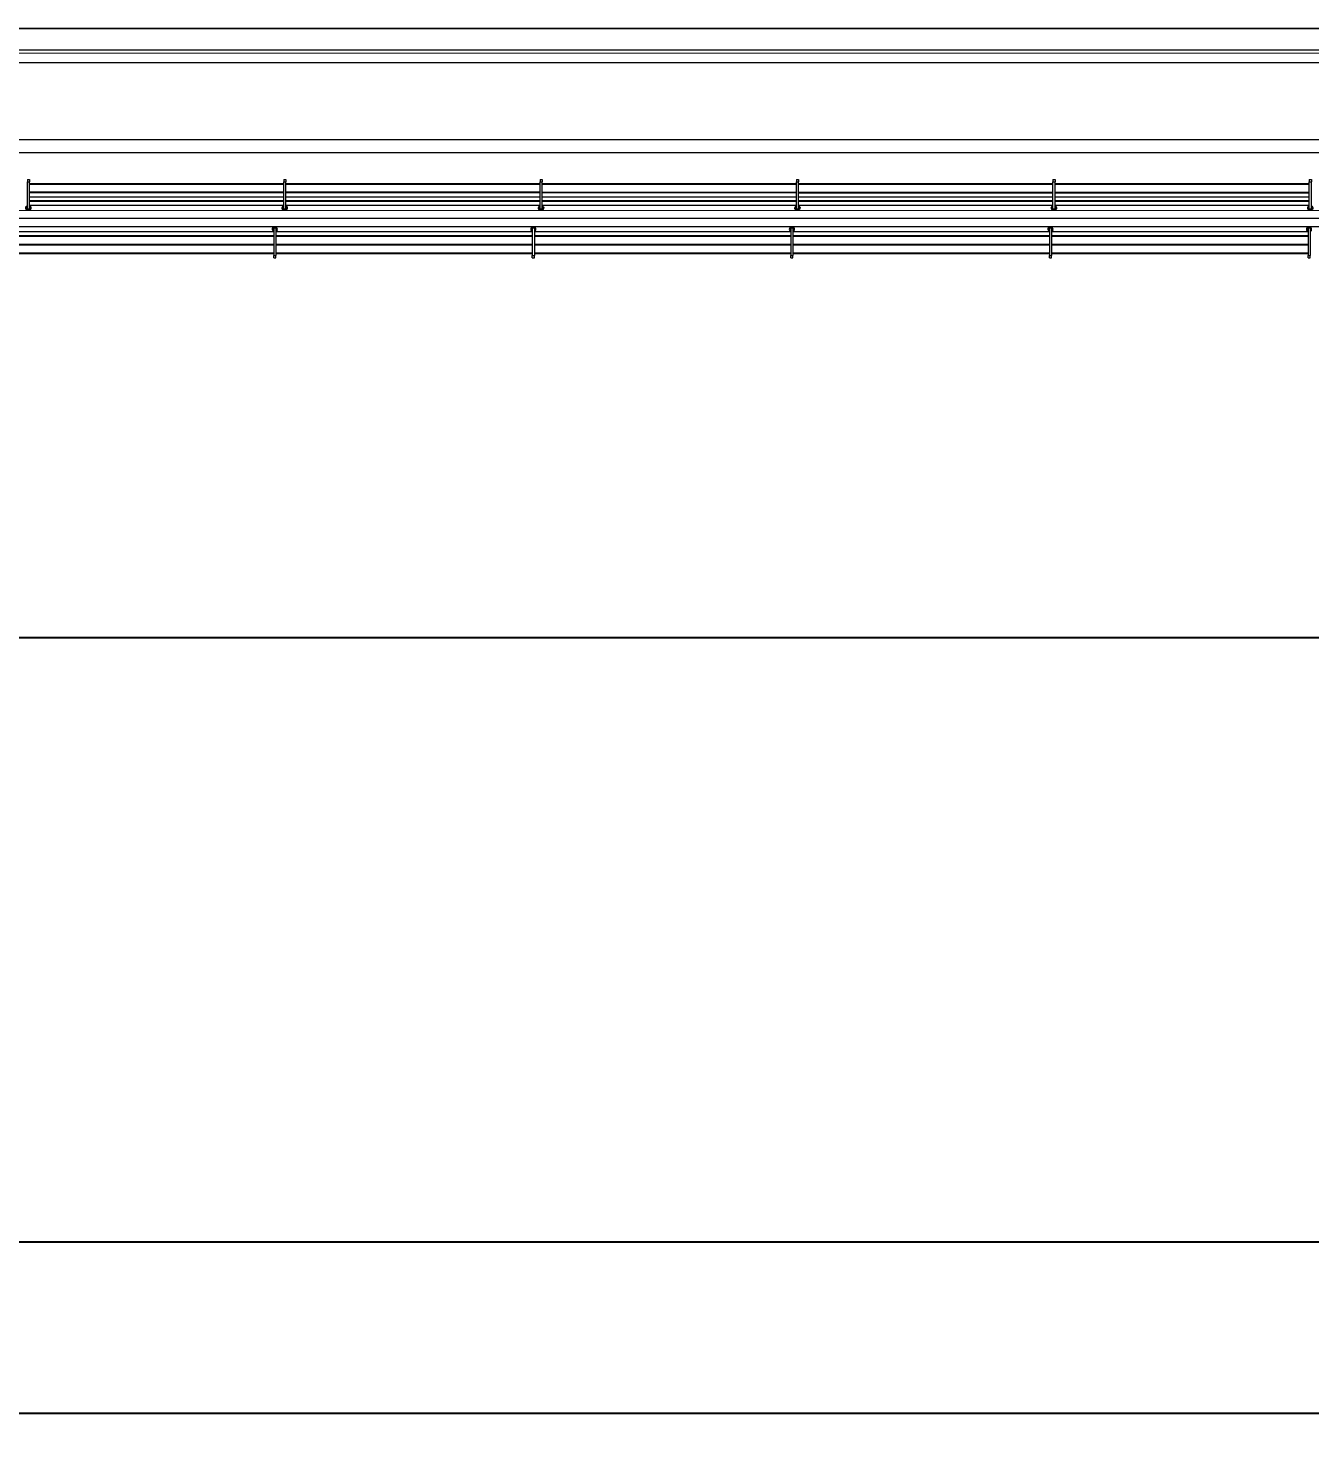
# Model space of a CAD drawing. Header units: metres. Extents: x -55 to 260, y -121 to 64.
# Drawn here: x 53.47 to 68.4, y -115.5 to -98.96 of the extents above; entities that cross this region are included whole.
import ezdxf

# ---------------------------------------------------------------- set-up
doc = ezdxf.new("R2010")
doc.units = ezdxf.units.M
for name, color, linetype, lineweight in [('0-1', 7, 'Continuous', 5), ('31COTAS', 1, 'Continuous', 5), ('46BANQ-1', 253, 'Continuous', 5), ('55BARANDAL-1', 253, 'Continuous', 5), ('70LINEA-1', 254, 'Continuous', 5), ('70LINEA-6', 253, 'Continuous', 5)]:
    doc.layers.add(name, color=color, linetype=linetype, lineweight=lineweight)
doc.styles.add('Arial_1', font='arial.ttf', dxfattribs={"width": 0.75, "height": 1})
doc.dimstyles.new('Standard__0_00_', dxfattribs={"dimscale": 0.3048, "dimtxt": 1.020259, "dimasz": 4.199475, "dimexe": 0, "dimexo": 1.312336, "dimgap": 0, "dimtad": 1, "dimrnd": 0.01, "dimzin": 0, "dimdsep": 46, "dimtxsty": 'Arial_1', "dimblk1": 'DOTSMALL', "dimblk2": 'DOTSMALL', "dimsah": 1, "dimcen": 0.09, "dimazin": 0, "dimtfac": 1, "dimtdec": 4, "dimtix": 1, "dimtmove": 0, "dimatfit": 3, "dimfxl": 1, "dimtvp": 1, "dimtolj": 1, "dimtzin": 0, "dimarcsym": 2})

# ---------------------------------------------------------------- blocks, each defined once
blk = doc.blocks.new('Railing - Wire Post - Chainlink 2-V313-A1 _ A700')
at = {"layer": '55BARANDAL-1'}
for p, q in [((-0.331, 0.012), (-0.323, 0.012)), ((-0.331, 0.012), (-0.331, -0.013)), ((-0.323, 0.012), (-0.317, 0.012)), ((-0.317, 0.012), (-0.311, 0.012)), ((-0.311, 0.012), (-0.304, 0.012)), ((-0.304, 0.012), (-0.304, -0.013)), ((0.013, 0.012), (-0.304, 0.012)), ((0.013, -0.013), (0.013, 0.012)), ((-0.331, -0.013), (-0.323, -0.013)), ((-0.323, -0.013), (-0.317, -0.013)), ((-0.317, -0.013), (-0.311, -0.013)), ((-0.311, -0.013), (-0.304, -0.013)), ((0.013, -0.013), (-0.304, -0.013))]:
    blk.add_line(p, q, dxfattribs=at)
for radius, start, end in [(0.0301, 206.3748, 2.2872), (0.0301, 206.3748, 2.2872), (0.0301, 2.2872, 148.7371), (0.0301, 2.2872, 148.7371), (0.0251, 45, 150), (0.0251, 45, 150), (0.0251, 90, 148.3274), (0.0251, 270, 90), (0.0251, 0, 44.9925), (0.0251, 0, 44.9925), (0.0251, 315.0075, 0), (0.0251, 315.0075, 0), (0.0301, 335.9798, 2.2872), (0.0301, 335.9798, 2.2872), (0.0301, 335.9798, 2.2872), (0.0301, 335.9798, 2.2872), (0.0301, 335.9798, 2.2872), (0.0301, 335.9798, 2.2872), (0.0301, 335.9798, 2.2872), (0.0301, 335.9798, 2.2872), (0.0301, 335.9798, 2.2872), (0.0301, 335.9798, 2.2872), (0.0301, 2.2872, 16.9322), (0.0301, 2.2872, 16.9322), (0.0301, 2.2872, 16.9322), (0.0301, 2.2872, 16.9322), (0.0301, 2.2872, 16.9322), (0.0301, 2.2872, 16.9322), (0.0301, 2.2872, 16.9322), (0.0301, 2.2872, 16.9322), (0.0301, 2.2872, 16.9322), (0.0301, 2.2872, 16.9322), (0.0251, 210, 315), (0.0251, 210, 315), (0.0251, 211.6726, 270)]:
    blk.add_arc((0, 0), radius, start, end, dxfattribs=at)
blk = doc.blocks.new('Railing - Wire Post - Chainlink 2-V314-A1 _ A700')
at = {"layer": '55BARANDAL-1'}
for p, q in [((-0.331, 0.012), (-0.323, 0.012)), ((-0.331, 0.012), (-0.331, -0.013)), ((-0.323, 0.012), (-0.317, 0.012)), ((-0.317, 0.012), (-0.311, 0.012)), ((-0.311, 0.012), (-0.304, 0.012)), ((-0.304, 0.012), (-0.304, -0.013)), ((0.013, 0.012), (-0.304, 0.012)), ((0.013, -0.013), (0.013, 0.012)), ((-0.331, -0.013), (-0.323, -0.013)), ((-0.323, -0.013), (-0.317, -0.013)), ((-0.317, -0.013), (-0.311, -0.013)), ((-0.311, -0.013), (-0.304, -0.013)), ((0.013, -0.013), (-0.304, -0.013))]:
    blk.add_line(p, q, dxfattribs=at)
for radius, start, end in [(0.0301, 206.3748, 2.2872), (0.0301, 206.3748, 2.2872), (0.0301, 2.2872, 148.7371), (0.0301, 2.2872, 148.7371), (0.0251, 45, 150), (0.0251, 45, 150), (0.0251, 90, 148.3274), (0.0251, 270, 90), (0.0251, 0, 44.9925), (0.0251, 0, 44.9925), (0.0251, 315.0075, 0), (0.0251, 315.0075, 0), (0.0301, 335.9044, 2.2872), (0.0301, 335.9044, 2.2872), (0.0301, 335.9044, 2.2872), (0.0301, 335.9044, 2.2872), (0.0301, 335.9044, 2.2872), (0.0301, 335.9044, 2.2872), (0.0301, 335.9044, 2.2872), (0.0301, 335.9044, 2.2872), (0.0301, 335.9044, 2.2872), (0.0301, 335.9044, 2.2872), (0.0301, 2.2872, 16.9322), (0.0301, 2.2872, 16.9322), (0.0301, 2.2872, 16.9322), (0.0301, 2.2872, 16.9322), (0.0301, 2.2872, 16.9322), (0.0301, 2.2872, 16.9322), (0.0301, 2.2872, 16.9322), (0.0301, 2.2872, 16.9322), (0.0301, 2.2872, 16.9322), (0.0301, 2.2872, 16.9322), (0.0251, 210, 315), (0.0251, 210, 315), (0.0251, 211.6726, 270)]:
    blk.add_arc((0, 0), radius, start, end, dxfattribs=at)
blk = doc.blocks.new('Railing - Wire Post - Chainlink 2-V315-A1 _ A700')
at = {"layer": '55BARANDAL-1'}
for p, q in [((-0.331, 0.012), (-0.323, 0.012)), ((-0.331, 0.012), (-0.331, -0.013)), ((-0.323, 0.012), (-0.317, 0.012)), ((-0.317, 0.012), (-0.311, 0.012)), ((-0.311, 0.012), (-0.304, 0.012)), ((-0.304, 0.012), (-0.304, -0.013)), ((0.013, 0.012), (-0.304, 0.012)), ((0.013, -0.013), (0.013, 0.012)), ((-0.331, -0.013), (-0.323, -0.013)), ((-0.323, -0.013), (-0.317, -0.013)), ((-0.317, -0.013), (-0.311, -0.013)), ((-0.311, -0.013), (-0.304, -0.013)), ((0.013, -0.013), (-0.304, -0.013))]:
    blk.add_line(p, q, dxfattribs=at)
for radius, start, end in [(0.0301, 206.3748, 2.2872), (0.0301, 206.3748, 2.2872), (0.0301, 2.2872, 148.7371), (0.0301, 2.2872, 148.7371), (0.0251, 45, 150), (0.0251, 45, 150), (0.0251, 90, 148.3274), (0.0251, 270, 90), (0.0251, 0, 44.9925), (0.0251, 0, 44.9925), (0.0251, 315.0075, 0), (0.0251, 315.0075, 0), (0.0301, 335.8289, 2.2872), (0.0301, 335.8289, 2.2872), (0.0301, 335.8289, 2.2872), (0.0301, 335.8289, 2.2872), (0.0301, 335.8289, 2.2872), (0.0301, 335.8289, 2.2872), (0.0301, 335.8289, 2.2872), (0.0301, 335.8289, 2.2872), (0.0301, 335.8289, 2.2872), (0.0301, 335.8289, 2.2872), (0.0301, 2.2872, 16.9322), (0.0301, 2.2872, 16.9322), (0.0301, 2.2872, 16.9322), (0.0301, 2.2872, 16.9322), (0.0301, 2.2872, 16.9322), (0.0301, 2.2872, 16.9322), (0.0301, 2.2872, 16.9322), (0.0301, 2.2872, 16.9322), (0.0301, 2.2872, 16.9322), (0.0301, 2.2872, 16.9322), (0.0251, 210, 315), (0.0251, 210, 315), (0.0251, 211.6726, 270)]:
    blk.add_arc((0, 0), radius, start, end, dxfattribs=at)
blk = doc.blocks.new('Railing - Wire Post - Chainlink 2-V316-A1 _ A700')
at = {"layer": '55BARANDAL-1'}
for p, q in [((-0.331, 0.012), (-0.323, 0.012)), ((-0.331, 0.012), (-0.331, -0.013)), ((-0.323, 0.012), (-0.317, 0.012)), ((-0.317, 0.012), (-0.311, 0.012)), ((-0.311, 0.012), (-0.304, 0.012)), ((-0.304, 0.012), (-0.304, -0.013)), ((0.013, 0.012), (-0.304, 0.012)), ((0.013, -0.013), (0.013, 0.012)), ((-0.331, -0.013), (-0.323, -0.013)), ((-0.323, -0.013), (-0.317, -0.013)), ((-0.317, -0.013), (-0.311, -0.013)), ((-0.311, -0.013), (-0.304, -0.013)), ((0.013, -0.013), (-0.304, -0.013))]:
    blk.add_line(p, q, dxfattribs=at)
for radius, start, end in [(0.0301, 206.3748, 2.2872), (0.0301, 206.3748, 2.2872), (0.0301, 2.2872, 148.7371), (0.0301, 2.2872, 148.7371), (0.0251, 45, 150), (0.0251, 45, 150), (0.0251, 90, 148.3274), (0.0251, 270, 90), (0.0251, 0, 44.9925), (0.0251, 0, 44.9925), (0.0251, 315.0075, 0), (0.0251, 315.0075, 0), (0.0301, 335.7535, 2.2872), (0.0301, 335.7535, 2.2872), (0.0301, 335.7535, 2.2872), (0.0301, 335.7535, 2.2872), (0.0301, 335.7535, 2.2872), (0.0301, 335.7535, 2.2872), (0.0301, 335.7535, 2.2872), (0.0301, 335.7535, 2.2872), (0.0301, 335.7535, 2.2872), (0.0301, 335.7535, 2.2872), (0.0301, 2.2872, 16.9322), (0.0301, 2.2872, 16.9322), (0.0301, 2.2872, 16.9322), (0.0301, 2.2872, 16.9322), (0.0301, 2.2872, 16.9322), (0.0301, 2.2872, 16.9322), (0.0301, 2.2872, 16.9322), (0.0301, 2.2872, 16.9322), (0.0301, 2.2872, 16.9322), (0.0301, 2.2872, 16.9322), (0.0251, 210, 315), (0.0251, 210, 315), (0.0251, 211.6726, 270)]:
    blk.add_arc((0, 0), radius, start, end, dxfattribs=at)
blk = doc.blocks.new('Railing - Wire Post - Chainlink 2-V317-A1 _ A700')
at = {"layer": '55BARANDAL-1'}
for p, q in [((-0.331, 0.012), (-0.323, 0.012)), ((-0.331, 0.012), (-0.331, -0.013)), ((-0.323, 0.012), (-0.317, 0.012)), ((-0.317, 0.012), (-0.311, 0.012)), ((-0.311, 0.012), (-0.304, 0.012)), ((-0.304, 0.012), (-0.304, -0.013)), ((0.013, 0.012), (-0.304, 0.012)), ((0.013, -0.013), (0.013, 0.012)), ((-0.331, -0.013), (-0.323, -0.013)), ((-0.323, -0.013), (-0.317, -0.013)), ((-0.317, -0.013), (-0.311, -0.013)), ((-0.311, -0.013), (-0.304, -0.013)), ((0.013, -0.013), (-0.304, -0.013))]:
    blk.add_line(p, q, dxfattribs=at)
for radius, start, end in [(0.0301, 206.3748, 2.2872), (0.0301, 206.3748, 2.2872), (0.0301, 2.2872, 148.7371), (0.0301, 2.2872, 148.7371), (0.0251, 45, 150), (0.0251, 45, 150), (0.0251, 90, 148.3274), (0.0251, 270, 90), (0.0251, 0, 44.9925), (0.0251, 0, 44.9925), (0.0251, 315.0075, 0), (0.0251, 315.0075, 0), (0.0301, 335.678, 2.2872), (0.0301, 335.678, 2.2872), (0.0301, 335.678, 2.2872), (0.0301, 335.678, 2.2872), (0.0301, 335.678, 2.2872), (0.0301, 335.678, 2.2872), (0.0301, 335.678, 2.2872), (0.0301, 335.678, 2.2872), (0.0301, 335.678, 2.2872), (0.0301, 335.678, 2.2872), (0.0301, 2.2872, 16.9322), (0.0301, 2.2872, 16.9322), (0.0301, 2.2872, 16.9322), (0.0301, 2.2872, 16.9322), (0.0301, 2.2872, 16.9322), (0.0301, 2.2872, 16.9322), (0.0301, 2.2872, 16.9322), (0.0301, 2.2872, 16.9322), (0.0301, 2.2872, 16.9322), (0.0301, 2.2872, 16.9322), (0.0251, 210, 315), (0.0251, 210, 315), (0.0251, 211.6726, 270)]:
    blk.add_arc((0, 0), radius, start, end, dxfattribs=at)
blk = doc.blocks.new('Railing - Railing-8511726-A1 _ A700')
at = {"layer": '55BARANDAL-1'}
for p, q in [((240.175, -101.274), (20.175, -101.274)), ((53.339, -101.329), (56.327, -101.329)), ((56.327, -101.38), (53.339, -101.38)), ((53.339, -101.384), (56.327, -101.384)), ((56.352, -101.329), (59.341, -101.329)), ((59.341, -101.38), (56.352, -101.38)), ((56.352, -101.384), (59.341, -101.384)), ((59.366, -101.329), (62.355, -101.329)), ((62.355, -101.38), (59.366, -101.38)), ((59.366, -101.384), (62.355, -101.384)), ((62.38, -101.329), (65.368, -101.329)), ((65.368, -101.38), (62.38, -101.38)), ((62.38, -101.384), (65.368, -101.384)), ((65.393, -101.329), (68.382, -101.329)), ((68.382, -101.38), (65.393, -101.38)), ((65.393, -101.384), (68.382, -101.384)), ((56.327, -101.48), (53.339, -101.48)), ((53.339, -101.484), (56.327, -101.484)), ((56.327, -101.58), (53.339, -101.58)), ((59.341, -101.48), (56.352, -101.48)), ((56.352, -101.484), (59.341, -101.484)), ((59.341, -101.58), (56.352, -101.58)), ((62.355, -101.48), (59.366, -101.48)), ((59.366, -101.484), (62.355, -101.484)), ((62.355, -101.58), (59.366, -101.58)), ((65.368, -101.48), (62.38, -101.48)), ((62.38, -101.484), (65.368, -101.484)), ((65.368, -101.58), (62.38, -101.58)), ((68.382, -101.48), (65.393, -101.48)), ((65.393, -101.484), (68.382, -101.484)), ((68.382, -101.58), (65.393, -101.58)), ((53.339, -101.584), (56.327, -101.584)), ((56.352, -101.584), (59.341, -101.584)), ((59.366, -101.584), (62.355, -101.584)), ((62.38, -101.584), (65.368, -101.584)), ((65.393, -101.584), (68.382, -101.584))]:
    blk.add_line(p, q, dxfattribs=at)
at = {"rotation": 90}
for name, p in [('Railing - Wire Post - Chainlink 2-V313-A1 _ A700', (56.34, -101.302)), ('Railing - Wire Post - Chainlink 2-V314-A1 _ A700', (59.353, -101.302)), ('Railing - Wire Post - Chainlink 2-V315-A1 _ A700', (62.367, -101.302)), ('Railing - Wire Post - Chainlink 2-V316-A1 _ A700', (65.381, -101.302)), ('Railing - Wire Post - Chainlink 2-V317-A1 _ A700', (68.395, -101.302))]:
    blk.add_blockref(name, p, dxfattribs=at)
blk = doc.blocks.new('Practice Rain Ditch - Practice Rain Ditch-8556337-A1 _ A700')
at = {"layer": '70LINEA-1'}
for p, q in [((20.175, -99.21), (191.593, -99.212)), ((191.593, -99.227), (20.175, -99.258)), ((191.593, -99.362), (20.175, -99.36)), ((195.315, -100.262), (20.175, -100.26)), ((195.315, -100.412), (20.175, -100.41))]:
    blk.add_line(p, q, dxfattribs=at)
blk = doc.blocks.new('Railing - Wire Post - Chainlink 2-V363-A1 _ A700')
at = {"layer": '55BARANDAL-1'}
for p, q in [((-0.331, 0.012), (-0.317, 0.012)), ((-0.331, 0.012), (-0.331, -0.013)), ((-0.317, 0.012), (-0.311, 0.012)), ((-0.311, 0.012), (-0.304, 0.012)), ((-0.304, 0.012), (-0.304, -0.013)), ((0.013, 0.012), (-0.304, 0.012)), ((0.013, -0.013), (0.013, 0.012)), ((-0.331, -0.013), (-0.317, -0.013)), ((-0.317, -0.013), (-0.311, -0.013)), ((-0.311, -0.013), (-0.304, -0.013)), ((0.013, -0.013), (-0.304, -0.013))]:
    blk.add_line(p, q, dxfattribs=at)
for radius, start, end in [(0.0301, 206.3748, 2.2872), (0.0301, 206.3748, 2.2872), (0.0301, 2.2872, 148.7371), (0.0301, 2.2872, 148.7371), (0.0251, 0, 150), (0.0251, 0, 150), (0.0251, 210, 0), (0.0251, 210, 0), (0.0251, 90, 148.3274), (0.0251, 270, 90), (0.0301, 335.0701, 2.2872), (0.0301, 335.0701, 2.2872), (0.0301, 335.0701, 2.2872), (0.0301, 335.0701, 2.2872), (0.0301, 335.0701, 2.2872), (0.0301, 335.0701, 2.2872), (0.0301, 335.0701, 2.2872), (0.0301, 335.0701, 2.2872), (0.0301, 335.0701, 2.2872), (0.0301, 2.2872, 16.9322), (0.0301, 2.2872, 16.9322), (0.0301, 2.2872, 16.9322), (0.0301, 2.2872, 16.9322), (0.0301, 2.2872, 16.9322), (0.0301, 2.2872, 16.9322), (0.0301, 2.2872, 16.9322), (0.0301, 2.2872, 16.9322), (0.0301, 2.2872, 16.9322), (0.0251, 211.6726, 270)]:
    blk.add_arc((0, 0), radius, start, end, dxfattribs=at)
blk = doc.blocks.new('Railing - Wire Post - Chainlink 2-V364-A1 _ A700')
at = {"layer": '55BARANDAL-1'}
for p, q in [((-0.331, 0.012), (-0.317, 0.012)), ((-0.331, 0.012), (-0.331, -0.013)), ((-0.317, 0.012), (-0.311, 0.012)), ((-0.311, 0.012), (-0.304, 0.012)), ((-0.304, 0.012), (-0.304, -0.013)), ((0.013, 0.012), (-0.304, 0.012)), ((0.013, -0.013), (0.013, 0.012)), ((-0.331, -0.013), (-0.317, -0.013)), ((-0.317, -0.013), (-0.311, -0.013)), ((-0.311, -0.013), (-0.304, -0.013)), ((0.013, -0.013), (-0.304, -0.013))]:
    blk.add_line(p, q, dxfattribs=at)
for radius, start, end in [(0.0301, 206.3748, 2.2872), (0.0301, 206.3748, 2.2872), (0.0301, 2.2872, 148.7371), (0.0301, 2.2872, 148.7371), (0.0251, 0, 150), (0.0251, 0, 150), (0.0251, 210, 0), (0.0251, 210, 0), (0.0251, 90, 148.3274), (0.0251, 270, 90), (0.0301, 335.0075, 2.2872), (0.0301, 335.0075, 2.2872), (0.0301, 335.0075, 2.2872), (0.0301, 335.0075, 2.2872), (0.0301, 335.0075, 2.2872), (0.0301, 335.0075, 2.2872), (0.0301, 335.0075, 2.2872), (0.0301, 335.0075, 2.2872), (0.0301, 335.0075, 2.2872), (0.0301, 2.2872, 16.9322), (0.0301, 2.2872, 16.9322), (0.0301, 2.2872, 16.9322), (0.0301, 2.2872, 16.9322), (0.0301, 2.2872, 16.9322), (0.0301, 2.2872, 16.9322), (0.0301, 2.2872, 16.9322), (0.0301, 2.2872, 16.9322), (0.0301, 2.2872, 16.9322), (0.0251, 211.6726, 270)]:
    blk.add_arc((0, 0), radius, start, end, dxfattribs=at)
blk = doc.blocks.new('Railing - Wire Post - Chainlink 2-V365-A1 _ A700')
at = {"layer": '55BARANDAL-1'}
for p, q in [((-0.331, 0.012), (-0.317, 0.012)), ((-0.331, 0.012), (-0.331, -0.013)), ((-0.317, 0.012), (-0.311, 0.012)), ((-0.311, 0.012), (-0.304, 0.012)), ((-0.304, 0.012), (-0.304, -0.013)), ((0.013, 0.012), (-0.304, 0.012)), ((0.013, -0.013), (0.013, 0.012)), ((-0.331, -0.013), (-0.317, -0.013)), ((-0.317, -0.013), (-0.311, -0.013)), ((-0.311, -0.013), (-0.304, -0.013)), ((0.013, -0.013), (-0.304, -0.013))]:
    blk.add_line(p, q, dxfattribs=at)
for radius, start, end in [(0.0301, 206.3748, 2.2872), (0.0301, 206.3748, 2.2872), (0.0301, 2.2872, 148.7371), (0.0301, 2.2872, 148.7371), (0.0251, 0, 150), (0.0251, 0, 150), (0.0251, 210, 0), (0.0251, 210, 0), (0.0251, 90, 148.3274), (0.0251, 270, 90), (0.0301, 336.8856, 2.2872), (0.0301, 336.8856, 2.2872), (0.0301, 336.8856, 2.2872), (0.0301, 336.8856, 2.2872), (0.0301, 336.8856, 2.2872), (0.0301, 336.8856, 2.2872), (0.0301, 336.8856, 2.2872), (0.0301, 336.8856, 2.2872), (0.0301, 336.8856, 2.2872), (0.0301, 2.2872, 16.9322), (0.0301, 2.2872, 16.9322), (0.0301, 2.2872, 16.9322), (0.0301, 2.2872, 16.9322), (0.0301, 2.2872, 16.9322), (0.0301, 2.2872, 16.9322), (0.0301, 2.2872, 16.9322), (0.0301, 2.2872, 16.9322), (0.0301, 2.2872, 16.9322), (0.0251, 211.6726, 270)]:
    blk.add_arc((0, 0), radius, start, end, dxfattribs=at)
blk = doc.blocks.new('Railing - Wire Post - Chainlink 2-V366-A1 _ A700')
at = {"layer": '55BARANDAL-1'}
for p, q in [((-0.331, 0.012), (-0.317, 0.012)), ((-0.331, 0.012), (-0.331, -0.013)), ((-0.317, 0.012), (-0.311, 0.012)), ((-0.311, 0.012), (-0.304, 0.012)), ((-0.304, 0.012), (-0.304, -0.013)), ((0.013, 0.012), (-0.304, 0.012)), ((0.013, -0.013), (0.013, 0.012)), ((-0.331, -0.013), (-0.317, -0.013)), ((-0.317, -0.013), (-0.311, -0.013)), ((-0.311, -0.013), (-0.304, -0.013)), ((0.013, -0.013), (-0.304, -0.013))]:
    blk.add_line(p, q, dxfattribs=at)
for radius, start, end in [(0.0301, 206.3748, 2.2872), (0.0301, 206.3748, 2.2872), (0.0301, 2.2872, 148.8), (0.0301, 2.2872, 148.8), (0.0251, 0, 150), (0.0251, 0, 150), (0.0251, 210, 0), (0.0251, 210, 0), (0.0251, 90, 148.3274), (0.0251, 270, 90), (0.0301, 336.8856, 2.2872), (0.0301, 336.8856, 2.2872), (0.0301, 336.8856, 2.2872), (0.0301, 336.8856, 2.2872), (0.0301, 336.8856, 2.2872), (0.0301, 336.8856, 2.2872), (0.0301, 336.8856, 2.2872), (0.0301, 336.8856, 2.2872), (0.0301, 336.8856, 2.2872), (0.0301, 2.2872, 16.9322), (0.0301, 2.2872, 16.9322), (0.0301, 2.2872, 16.9322), (0.0301, 2.2872, 16.9322), (0.0301, 2.2872, 16.9322), (0.0301, 2.2872, 16.9322), (0.0301, 2.2872, 16.9322), (0.0301, 2.2872, 16.9322), (0.0301, 2.2872, 16.9322), (0.0251, 211.6726, 270)]:
    blk.add_arc((0, 0), radius, start, end, dxfattribs=at)
blk = doc.blocks.new('Railing - Railing-8574736-A1 _ A700')
at = {"layer": '55BARANDAL-1'}
for p, q in [((56.444, -100.771), (53.48, -100.771)), ((53.48, -100.775), (56.444, -100.775)), ((56.444, -100.871), (53.48, -100.871)), ((53.48, -100.875), (56.444, -100.875)), ((59.432, -100.771), (56.469, -100.771)), ((56.469, -100.775), (59.432, -100.775)), ((59.432, -100.871), (56.469, -100.871)), ((56.469, -100.875), (59.432, -100.875)), ((62.42, -100.772), (59.457, -100.771)), ((59.457, -100.775), (62.42, -100.776)), ((62.42, -100.872), (59.457, -100.871)), ((59.457, -100.875), (62.42, -100.876)), ((65.408, -100.772), (62.445, -100.772)), ((62.445, -100.776), (65.408, -100.776)), ((65.408, -100.872), (62.445, -100.872)), ((62.445, -100.876), (65.408, -100.876)), ((68.396, -100.772), (65.433, -100.772)), ((65.433, -100.776), (68.396, -100.776)), ((68.396, -100.872), (65.433, -100.872)), ((65.433, -100.876), (68.396, -100.876)), ((-33.162, -101.076), (229.742, -101.091)), ((56.444, -100.971), (53.48, -100.971)), ((53.48, -100.975), (56.444, -100.975)), ((56.444, -101.026), (53.48, -101.026)), ((59.432, -100.971), (56.469, -100.971)), ((56.469, -100.975), (59.432, -100.975)), ((59.432, -101.026), (56.469, -101.026)), ((62.42, -100.972), (59.457, -100.971)), ((59.457, -100.975), (62.42, -100.976)), ((62.42, -101.026), (59.457, -101.026)), ((65.408, -100.972), (62.445, -100.972)), ((62.445, -100.976), (65.408, -100.976)), ((65.408, -101.026), (62.445, -101.026)), ((68.396, -100.972), (65.433, -100.972)), ((65.433, -100.976), (68.396, -100.976)), ((68.396, -101.026), (65.433, -101.026))]:
    blk.add_line(p, q, dxfattribs=at)
at = {"extrusion": (0, 0, -1), "zscale": -1, "rotation": 270.0033261339385}
for name, p in [('Railing - Wire Post - Chainlink 2-V363-A1 _ A700', (-53.468, -101.053)), ('Railing - Wire Post - Chainlink 2-V364-A1 _ A700', (-56.456, -101.053)), ('Railing - Wire Post - Chainlink 2-V365-A1 _ A700', (-59.444, -101.053)), ('Railing - Wire Post - Chainlink 2-V365-A1 _ A700', (-62.432, -101.054)), ('Railing - Wire Post - Chainlink 2-V365-A1 _ A700', (-65.421, -101.054)), ('Railing - Wire Post - Chainlink 2-V366-A1 _ A700', (-68.409, -101.054))]:
    blk.add_blockref(name, p, dxfattribs=at)
blk = doc.blocks.new('22011_AR_rvt-1-A1 _ A700')
at = {"layer": '46BANQ-1'}
for p, q in [((60.172, -98.96), (50.172, -98.96)), ((70.172, -98.96), (60.172, -98.96))]:
    blk.add_line(p, q, dxfattribs=at)
at = {"layer": '70LINEA-1'}
for p, q in [((20.175, -98.96), (191.589, -98.96)), ((53.48, -100.922), (56.444, -100.922)), ((56.469, -100.922), (59.432, -100.922)), ((59.457, -100.922), (62.42, -100.923)), ((62.445, -100.923), (65.408, -100.923)), ((65.433, -100.923), (68.396, -100.923)), ((195.535, -101.184), (20.175, -101.174))]:
    blk.add_line(p, q, dxfattribs=at)
at = {"layer": '55BARANDAL-1'}
for name in ['Railing - Railing-8574736-A1 _ A700', 'Railing - Railing-8511726-A1 _ A700']:
    blk.add_blockref(name, (0, 0), dxfattribs=at)
at = {"layer": '70LINEA-6'}
blk.add_blockref('Practice Rain Ditch - Practice Rain Ditch-8556337-A1 _ A700', (0, 0), dxfattribs=at)
blk = doc.blocks.new('Railing - Wire Post - Chainlink 2-V684-A1 _ A700')
at = {"layer": '55BARANDAL-1'}
for p, q in [((-0.331, 0.012), (-0.317, 0.012)), ((-0.331, 0.012), (-0.331, -0.013)), ((-0.317, 0.012), (-0.311, 0.012)), ((-0.311, 0.012), (-0.304, 0.012)), ((-0.304, 0.012), (-0.304, -0.013)), ((0.013, 0.012), (-0.304, 0.012)), ((0.013, -0.013), (0.013, 0.012)), ((-0.331, -0.013), (-0.317, -0.013)), ((-0.317, -0.013), (-0.311, -0.013)), ((-0.311, -0.013), (-0.304, -0.013)), ((0.013, -0.013), (-0.304, -0.013))]:
    blk.add_line(p, q, dxfattribs=at)
for radius, start, end in [(0.0301, 206.3748, 2.2872), (0.0301, 206.3748, 2.2872), (0.0301, 2.2872, 148.7371), (0.0301, 2.2872, 148.7371), (0.0251, 45, 150), (0.0251, 45, 150), (0.0251, 90, 148.3274), (0.0251, 270, 90), (0.0251, 0, 44.9925), (0.0251, 0, 44.9925), (0.0251, 315.0075, 0), (0.0251, 315.0075, 0), (0.0301, 335.9798, 2.2872), (0.0301, 335.9798, 2.2872), (0.0301, 335.9798, 2.2872), (0.0301, 335.9798, 2.2872), (0.0301, 335.9798, 2.2872), (0.0301, 335.9798, 2.2872), (0.0301, 335.9798, 2.2872), (0.0301, 335.9798, 2.2872), (0.0301, 335.9798, 2.2872), (0.0301, 335.9798, 2.2872), (0.0301, 2.2872, 16.9322), (0.0301, 2.2872, 16.9322), (0.0301, 2.2872, 16.9322), (0.0301, 2.2872, 16.9322), (0.0301, 2.2872, 16.9322), (0.0301, 2.2872, 16.9322), (0.0301, 2.2872, 16.9322), (0.0301, 2.2872, 16.9322), (0.0301, 2.2872, 16.9322), (0.0301, 2.2872, 16.9322), (0.0251, 210, 315), (0.0251, 210, 315), (0.0251, 211.6726, 270)]:
    blk.add_arc((0, 0), radius, start, end, dxfattribs=at)
blk = doc.blocks.new('Railing - Wire Post - Chainlink 2-V685-A1 _ A700')
at = {"layer": '55BARANDAL-1'}
for p, q in [((-0.331, 0.012), (-0.317, 0.012)), ((-0.331, 0.012), (-0.331, -0.013)), ((-0.317, 0.012), (-0.311, 0.012)), ((-0.311, 0.012), (-0.304, 0.012)), ((-0.304, 0.012), (-0.304, -0.013)), ((0.013, 0.012), (-0.304, 0.012)), ((0.013, -0.013), (0.013, 0.012)), ((-0.331, -0.013), (-0.317, -0.013)), ((-0.317, -0.013), (-0.311, -0.013)), ((-0.311, -0.013), (-0.304, -0.013)), ((0.013, -0.013), (-0.304, -0.013))]:
    blk.add_line(p, q, dxfattribs=at)
for radius, start, end in [(0.0301, 206.3748, 2.2872), (0.0301, 206.3748, 2.2872), (0.0301, 2.2872, 148.7371), (0.0301, 2.2872, 148.7371), (0.0251, 45, 150), (0.0251, 45, 150), (0.0251, 90, 148.3274), (0.0251, 270, 90), (0.0251, 0, 44.9925), (0.0251, 0, 44.9925), (0.0251, 315.0075, 0), (0.0251, 315.0075, 0), (0.0301, 335.9044, 2.2872), (0.0301, 335.9044, 2.2872), (0.0301, 335.9044, 2.2872), (0.0301, 335.9044, 2.2872), (0.0301, 335.9044, 2.2872), (0.0301, 335.9044, 2.2872), (0.0301, 335.9044, 2.2872), (0.0301, 335.9044, 2.2872), (0.0301, 335.9044, 2.2872), (0.0301, 335.9044, 2.2872), (0.0301, 2.2872, 16.9322), (0.0301, 2.2872, 16.9322), (0.0301, 2.2872, 16.9322), (0.0301, 2.2872, 16.9322), (0.0301, 2.2872, 16.9322), (0.0301, 2.2872, 16.9322), (0.0301, 2.2872, 16.9322), (0.0301, 2.2872, 16.9322), (0.0301, 2.2872, 16.9322), (0.0301, 2.2872, 16.9322), (0.0251, 210, 315), (0.0251, 210, 315), (0.0251, 211.6726, 270)]:
    blk.add_arc((0, 0), radius, start, end, dxfattribs=at)
blk = doc.blocks.new('Railing - Wire Post - Chainlink 2-V686-A1 _ A700')
at = {"layer": '55BARANDAL-1'}
for p, q in [((-0.331, 0.012), (-0.317, 0.012)), ((-0.331, 0.012), (-0.331, -0.013)), ((-0.317, 0.012), (-0.311, 0.012)), ((-0.311, 0.012), (-0.304, 0.012)), ((-0.304, 0.012), (-0.304, -0.013)), ((0.013, 0.012), (-0.304, 0.012)), ((0.013, -0.013), (0.013, 0.012)), ((-0.331, -0.013), (-0.317, -0.013)), ((-0.317, -0.013), (-0.311, -0.013)), ((-0.311, -0.013), (-0.304, -0.013)), ((0.013, -0.013), (-0.304, -0.013))]:
    blk.add_line(p, q, dxfattribs=at)
for radius, start, end in [(0.0301, 206.3748, 2.2872), (0.0301, 206.3748, 2.2872), (0.0301, 2.2872, 148.7371), (0.0301, 2.2872, 148.7371), (0.0251, 45, 150), (0.0251, 45, 150), (0.0251, 90, 148.3274), (0.0251, 270, 90), (0.0251, 0, 44.9925), (0.0251, 0, 44.9925), (0.0251, 315.0075, 0), (0.0251, 315.0075, 0), (0.0301, 335.8289, 2.2872), (0.0301, 335.8289, 2.2872), (0.0301, 335.8289, 2.2872), (0.0301, 335.8289, 2.2872), (0.0301, 335.8289, 2.2872), (0.0301, 335.8289, 2.2872), (0.0301, 335.8289, 2.2872), (0.0301, 335.8289, 2.2872), (0.0301, 335.8289, 2.2872), (0.0301, 335.8289, 2.2872), (0.0301, 2.2872, 16.9322), (0.0301, 2.2872, 16.9322), (0.0301, 2.2872, 16.9322), (0.0301, 2.2872, 16.9322), (0.0301, 2.2872, 16.9322), (0.0301, 2.2872, 16.9322), (0.0301, 2.2872, 16.9322), (0.0301, 2.2872, 16.9322), (0.0301, 2.2872, 16.9322), (0.0301, 2.2872, 16.9322), (0.0251, 210, 315), (0.0251, 210, 315), (0.0251, 211.6726, 270)]:
    blk.add_arc((0, 0), radius, start, end, dxfattribs=at)
blk = doc.blocks.new('Railing - Wire Post - Chainlink 2-V687-A1 _ A700')
at = {"layer": '55BARANDAL-1'}
for p, q in [((-0.331, 0.012), (-0.317, 0.012)), ((-0.331, 0.012), (-0.331, -0.013)), ((-0.317, 0.012), (-0.311, 0.012)), ((-0.311, 0.012), (-0.304, 0.012)), ((-0.304, 0.012), (-0.304, -0.013)), ((0.013, 0.012), (-0.304, 0.012)), ((0.013, -0.013), (0.013, 0.012)), ((-0.331, -0.013), (-0.317, -0.013)), ((-0.317, -0.013), (-0.311, -0.013)), ((-0.311, -0.013), (-0.304, -0.013)), ((0.013, -0.013), (-0.304, -0.013))]:
    blk.add_line(p, q, dxfattribs=at)
for radius, start, end in [(0.0301, 206.3748, 2.2872), (0.0301, 206.3748, 2.2872), (0.0301, 2.2872, 148.7371), (0.0301, 2.2872, 148.7371), (0.0251, 45, 150), (0.0251, 45, 150), (0.0251, 90, 148.3274), (0.0251, 270, 90), (0.0251, 0, 44.9925), (0.0251, 0, 44.9925), (0.0251, 315.0075, 0), (0.0251, 315.0075, 0), (0.0301, 335.7535, 2.2872), (0.0301, 335.7535, 2.2872), (0.0301, 335.7535, 2.2872), (0.0301, 335.7535, 2.2872), (0.0301, 335.7535, 2.2872), (0.0301, 335.7535, 2.2872), (0.0301, 335.7535, 2.2872), (0.0301, 335.7535, 2.2872), (0.0301, 335.7535, 2.2872), (0.0301, 335.7535, 2.2872), (0.0301, 2.2872, 16.9322), (0.0301, 2.2872, 16.9322), (0.0301, 2.2872, 16.9322), (0.0301, 2.2872, 16.9322), (0.0301, 2.2872, 16.9322), (0.0301, 2.2872, 16.9322), (0.0301, 2.2872, 16.9322), (0.0301, 2.2872, 16.9322), (0.0301, 2.2872, 16.9322), (0.0301, 2.2872, 16.9322), (0.0251, 210, 315), (0.0251, 210, 315), (0.0251, 211.6726, 270)]:
    blk.add_arc((0, 0), radius, start, end, dxfattribs=at)
blk = doc.blocks.new('Railing - Wire Post - Chainlink 2-V688-A1 _ A700')
at = {"layer": '55BARANDAL-1'}
for p, q in [((-0.331, 0.012), (-0.317, 0.012)), ((-0.331, 0.012), (-0.331, -0.013)), ((-0.317, 0.012), (-0.311, 0.012)), ((-0.311, 0.012), (-0.304, 0.012)), ((-0.304, 0.012), (-0.304, -0.013)), ((0.013, 0.012), (-0.304, 0.012)), ((0.013, -0.013), (0.013, 0.012)), ((-0.331, -0.013), (-0.317, -0.013)), ((-0.317, -0.013), (-0.311, -0.013)), ((-0.311, -0.013), (-0.304, -0.013)), ((0.013, -0.013), (-0.304, -0.013))]:
    blk.add_line(p, q, dxfattribs=at)
for radius, start, end in [(0.0301, 206.3748, 2.2872), (0.0301, 206.3748, 2.2872), (0.0301, 2.2872, 148.7371), (0.0301, 2.2872, 148.7371), (0.0251, 45, 150), (0.0251, 45, 150), (0.0251, 90, 148.3274), (0.0251, 270, 90), (0.0251, 0, 44.9925), (0.0251, 0, 44.9925), (0.0251, 315.0075, 0), (0.0251, 315.0075, 0), (0.0301, 335.678, 2.2872), (0.0301, 335.678, 2.2872), (0.0301, 335.678, 2.2872), (0.0301, 335.678, 2.2872), (0.0301, 335.678, 2.2872), (0.0301, 335.678, 2.2872), (0.0301, 335.678, 2.2872), (0.0301, 335.678, 2.2872), (0.0301, 335.678, 2.2872), (0.0301, 335.678, 2.2872), (0.0301, 2.2872, 16.9322), (0.0301, 2.2872, 16.9322), (0.0301, 2.2872, 16.9322), (0.0301, 2.2872, 16.9322), (0.0301, 2.2872, 16.9322), (0.0301, 2.2872, 16.9322), (0.0301, 2.2872, 16.9322), (0.0301, 2.2872, 16.9322), (0.0301, 2.2872, 16.9322), (0.0301, 2.2872, 16.9322), (0.0251, 210, 315), (0.0251, 210, 315), (0.0251, 211.6726, 270)]:
    blk.add_arc((0, 0), radius, start, end, dxfattribs=at)
blk = doc.blocks.new('Railing - Railing-V701-A1 _ A700')
at = {"layer": '55BARANDAL-1'}
for p, q in [((240.175, -101.274), (20.175, -101.274)), ((53.339, -101.329), (56.327, -101.329)), ((56.327, -101.38), (53.339, -101.38)), ((53.339, -101.384), (56.327, -101.384)), ((56.352, -101.329), (59.341, -101.329)), ((59.341, -101.38), (56.352, -101.38)), ((56.352, -101.384), (59.341, -101.384)), ((59.366, -101.329), (62.355, -101.329)), ((62.355, -101.38), (59.366, -101.38)), ((59.366, -101.384), (62.355, -101.384)), ((62.38, -101.329), (65.368, -101.329)), ((65.368, -101.38), (62.38, -101.38)), ((62.38, -101.384), (65.368, -101.384)), ((65.393, -101.329), (68.382, -101.329)), ((68.382, -101.38), (65.393, -101.38)), ((65.393, -101.384), (68.382, -101.384)), ((56.327, -101.48), (53.339, -101.48)), ((53.339, -101.484), (56.327, -101.484)), ((56.327, -101.58), (53.339, -101.58)), ((59.341, -101.48), (56.352, -101.48)), ((56.352, -101.484), (59.341, -101.484)), ((59.341, -101.58), (56.352, -101.58)), ((62.355, -101.48), (59.366, -101.48)), ((59.366, -101.484), (62.355, -101.484)), ((62.355, -101.58), (59.366, -101.58)), ((65.368, -101.48), (62.38, -101.48)), ((62.38, -101.484), (65.368, -101.484)), ((65.368, -101.58), (62.38, -101.58)), ((68.382, -101.48), (65.393, -101.48)), ((65.393, -101.484), (68.382, -101.484)), ((68.382, -101.58), (65.393, -101.58)), ((53.339, -101.584), (56.327, -101.584)), ((56.352, -101.584), (59.341, -101.584)), ((59.366, -101.584), (62.355, -101.584)), ((62.38, -101.584), (65.368, -101.584)), ((65.393, -101.584), (68.382, -101.584))]:
    blk.add_line(p, q, dxfattribs=at)
at = {"rotation": 90}
for name, p in [('Railing - Wire Post - Chainlink 2-V684-A1 _ A700', (56.34, -101.302)), ('Railing - Wire Post - Chainlink 2-V685-A1 _ A700', (59.353, -101.302)), ('Railing - Wire Post - Chainlink 2-V686-A1 _ A700', (62.367, -101.302)), ('Railing - Wire Post - Chainlink 2-V687-A1 _ A700', (65.381, -101.302)), ('Railing - Wire Post - Chainlink 2-V688-A1 _ A700', (68.395, -101.302))]:
    blk.add_blockref(name, p, dxfattribs=at)
blk = doc.blocks.new('Practice Rain Ditch - Practice Rain Ditch-V706-A1 _ A700')
at = {"layer": '70LINEA-1'}
for p, q in [((20.175, -99.21), (191.593, -99.212)), ((191.593, -99.227), (20.175, -99.258)), ((191.593, -99.362), (20.175, -99.36)), ((195.315, -100.262), (20.175, -100.26)), ((195.315, -100.412), (20.175, -100.41))]:
    blk.add_line(p, q, dxfattribs=at)
blk = doc.blocks.new('Railing - Wire Post - Chainlink 2-V737-A1 _ A700')
at = {"layer": '55BARANDAL-1'}
for p, q in [((-0.331, 0.012), (-0.323, 0.012)), ((-0.331, 0.012), (-0.331, -0.013)), ((-0.323, 0.012), (-0.317, 0.012)), ((-0.317, 0.012), (-0.311, 0.012)), ((-0.311, 0.012), (-0.304, 0.012)), ((-0.304, 0.012), (-0.304, -0.013)), ((0.013, 0.012), (-0.304, 0.012)), ((0.013, -0.013), (0.013, 0.012)), ((-0.331, -0.013), (-0.323, -0.013)), ((-0.323, -0.013), (-0.317, -0.013)), ((-0.317, -0.013), (-0.311, -0.013)), ((-0.311, -0.013), (-0.304, -0.013)), ((0.013, -0.013), (-0.304, -0.013))]:
    blk.add_line(p, q, dxfattribs=at)
for radius, start, end in [(0.0301, 206.3748, 2.2872), (0.0301, 206.3748, 2.2872), (0.0301, 2.2872, 148.7371), (0.0301, 2.2872, 148.7371), (0.0251, 0, 150), (0.0251, 0, 150), (0.0251, 210, 0), (0.0251, 210, 0), (0.0251, 90, 148.3274), (0.0251, 270, 90), (0.0301, 335.0701, 2.2872), (0.0301, 335.0701, 2.2872), (0.0301, 335.0701, 2.2872), (0.0301, 335.0701, 2.2872), (0.0301, 335.0701, 2.2872), (0.0301, 335.0701, 2.2872), (0.0301, 335.0701, 2.2872), (0.0301, 335.0701, 2.2872), (0.0301, 335.0701, 2.2872), (0.0301, 2.2872, 16.9322), (0.0301, 2.2872, 16.9322), (0.0301, 2.2872, 16.9322), (0.0301, 2.2872, 16.9322), (0.0301, 2.2872, 16.9322), (0.0301, 2.2872, 16.9322), (0.0301, 2.2872, 16.9322), (0.0301, 2.2872, 16.9322), (0.0301, 2.2872, 16.9322), (0.0251, 211.6726, 270)]:
    blk.add_arc((0, 0), radius, start, end, dxfattribs=at)
blk = doc.blocks.new('Railing - Wire Post - Chainlink 2-V738-A1 _ A700')
at = {"layer": '55BARANDAL-1'}
for p, q in [((-0.331, 0.012), (-0.323, 0.012)), ((-0.331, 0.012), (-0.331, -0.013)), ((-0.323, 0.012), (-0.317, 0.012)), ((-0.317, 0.012), (-0.311, 0.012)), ((-0.311, 0.012), (-0.304, 0.012)), ((-0.304, 0.012), (-0.304, -0.013)), ((0.013, 0.012), (-0.304, 0.012)), ((0.013, -0.013), (0.013, 0.012)), ((-0.331, -0.013), (-0.323, -0.013)), ((-0.323, -0.013), (-0.317, -0.013)), ((-0.317, -0.013), (-0.311, -0.013)), ((-0.311, -0.013), (-0.304, -0.013)), ((0.013, -0.013), (-0.304, -0.013))]:
    blk.add_line(p, q, dxfattribs=at)
for radius, start, end in [(0.0301, 206.3748, 2.2872), (0.0301, 206.3748, 2.2872), (0.0301, 2.2872, 148.7371), (0.0301, 2.2872, 148.7371), (0.0251, 0, 150), (0.0251, 0, 150), (0.0251, 210, 0), (0.0251, 210, 0), (0.0251, 90, 148.3274), (0.0251, 270, 90), (0.0301, 335.0075, 2.2872), (0.0301, 335.0075, 2.2872), (0.0301, 335.0075, 2.2872), (0.0301, 335.0075, 2.2872), (0.0301, 335.0075, 2.2872), (0.0301, 335.0075, 2.2872), (0.0301, 335.0075, 2.2872), (0.0301, 335.0075, 2.2872), (0.0301, 335.0075, 2.2872), (0.0301, 2.2872, 16.9322), (0.0301, 2.2872, 16.9322), (0.0301, 2.2872, 16.9322), (0.0301, 2.2872, 16.9322), (0.0301, 2.2872, 16.9322), (0.0301, 2.2872, 16.9322), (0.0301, 2.2872, 16.9322), (0.0301, 2.2872, 16.9322), (0.0301, 2.2872, 16.9322), (0.0251, 211.6726, 270)]:
    blk.add_arc((0, 0), radius, start, end, dxfattribs=at)
blk = doc.blocks.new('Railing - Wire Post - Chainlink 2-V739-A1 _ A700')
at = {"layer": '55BARANDAL-1'}
for p, q in [((-0.331, 0.012), (-0.323, 0.012)), ((-0.331, 0.012), (-0.331, -0.013)), ((-0.323, 0.012), (-0.317, 0.012)), ((-0.317, 0.012), (-0.311, 0.012)), ((-0.311, 0.012), (-0.304, 0.012)), ((-0.304, 0.012), (-0.304, -0.013)), ((0.013, 0.012), (-0.304, 0.012)), ((0.013, -0.013), (0.013, 0.012)), ((-0.331, -0.013), (-0.323, -0.013)), ((-0.323, -0.013), (-0.317, -0.013)), ((-0.317, -0.013), (-0.311, -0.013)), ((-0.311, -0.013), (-0.304, -0.013)), ((0.013, -0.013), (-0.304, -0.013))]:
    blk.add_line(p, q, dxfattribs=at)
for radius, start, end in [(0.0301, 206.3748, 2.2872), (0.0301, 206.3748, 2.2872), (0.0301, 2.2872, 148.7371), (0.0301, 2.2872, 148.7371), (0.0251, 0, 150), (0.0251, 0, 150), (0.0251, 210, 0), (0.0251, 210, 0), (0.0251, 90, 148.3274), (0.0251, 270, 90), (0.0301, 336.8856, 2.2872), (0.0301, 336.8856, 2.2872), (0.0301, 336.8856, 2.2872), (0.0301, 336.8856, 2.2872), (0.0301, 336.8856, 2.2872), (0.0301, 336.8856, 2.2872), (0.0301, 336.8856, 2.2872), (0.0301, 336.8856, 2.2872), (0.0301, 336.8856, 2.2872), (0.0301, 2.2872, 16.9322), (0.0301, 2.2872, 16.9322), (0.0301, 2.2872, 16.9322), (0.0301, 2.2872, 16.9322), (0.0301, 2.2872, 16.9322), (0.0301, 2.2872, 16.9322), (0.0301, 2.2872, 16.9322), (0.0301, 2.2872, 16.9322), (0.0301, 2.2872, 16.9322), (0.0251, 211.6726, 270)]:
    blk.add_arc((0, 0), radius, start, end, dxfattribs=at)
blk = doc.blocks.new('Railing - Wire Post - Chainlink 2-V740-A1 _ A700')
at = {"layer": '55BARANDAL-1'}
for p, q in [((-0.331, 0.012), (-0.323, 0.012)), ((-0.331, 0.012), (-0.331, -0.013)), ((-0.323, 0.012), (-0.317, 0.012)), ((-0.317, 0.012), (-0.311, 0.012)), ((-0.311, 0.012), (-0.304, 0.012)), ((-0.304, 0.012), (-0.304, -0.013)), ((0.013, 0.012), (-0.304, 0.012)), ((0.013, -0.013), (0.013, 0.012)), ((-0.331, -0.013), (-0.323, -0.013)), ((-0.323, -0.013), (-0.317, -0.013)), ((-0.317, -0.013), (-0.311, -0.013)), ((-0.311, -0.013), (-0.304, -0.013)), ((0.013, -0.013), (-0.304, -0.013))]:
    blk.add_line(p, q, dxfattribs=at)
for radius, start, end in [(0.0301, 206.3748, 2.2872), (0.0301, 206.3748, 2.2872), (0.0301, 2.2872, 148.8), (0.0301, 2.2872, 148.8), (0.0251, 0, 150), (0.0251, 0, 150), (0.0251, 210, 0), (0.0251, 210, 0), (0.0251, 90, 148.3274), (0.0251, 270, 90), (0.0301, 336.8856, 2.2872), (0.0301, 336.8856, 2.2872), (0.0301, 336.8856, 2.2872), (0.0301, 336.8856, 2.2872), (0.0301, 336.8856, 2.2872), (0.0301, 336.8856, 2.2872), (0.0301, 336.8856, 2.2872), (0.0301, 336.8856, 2.2872), (0.0301, 336.8856, 2.2872), (0.0301, 2.2872, 16.9322), (0.0301, 2.2872, 16.9322), (0.0301, 2.2872, 16.9322), (0.0301, 2.2872, 16.9322), (0.0301, 2.2872, 16.9322), (0.0301, 2.2872, 16.9322), (0.0301, 2.2872, 16.9322), (0.0301, 2.2872, 16.9322), (0.0301, 2.2872, 16.9322), (0.0251, 211.6726, 270)]:
    blk.add_arc((0, 0), radius, start, end, dxfattribs=at)
blk = doc.blocks.new('Railing - Railing-V756-A1 _ A700')
at = {"layer": '55BARANDAL-1'}
for p, q in [((56.444, -100.771), (53.48, -100.771)), ((53.48, -100.775), (56.444, -100.775)), ((56.444, -100.871), (53.48, -100.871)), ((53.48, -100.875), (56.444, -100.875)), ((59.432, -100.771), (56.469, -100.771)), ((56.469, -100.775), (59.432, -100.775)), ((59.432, -100.871), (56.469, -100.871)), ((56.469, -100.875), (59.432, -100.875)), ((62.42, -100.772), (59.457, -100.771)), ((59.457, -100.775), (62.42, -100.776)), ((62.42, -100.872), (59.457, -100.871)), ((59.457, -100.875), (62.42, -100.876)), ((65.408, -100.772), (62.445, -100.772)), ((62.445, -100.776), (65.408, -100.776)), ((65.408, -100.872), (62.445, -100.872)), ((62.445, -100.876), (65.408, -100.876)), ((68.396, -100.772), (65.433, -100.772)), ((65.433, -100.776), (68.396, -100.776)), ((68.396, -100.872), (65.433, -100.872)), ((65.433, -100.876), (68.396, -100.876)), ((-33.162, -101.076), (229.742, -101.091)), ((56.444, -100.971), (53.48, -100.971)), ((53.48, -100.975), (56.444, -100.975)), ((56.444, -101.026), (53.48, -101.026)), ((59.432, -100.971), (56.469, -100.971)), ((56.469, -100.975), (59.432, -100.975)), ((59.432, -101.026), (56.469, -101.026)), ((62.42, -100.972), (59.457, -100.971)), ((59.457, -100.975), (62.42, -100.976)), ((62.42, -101.026), (59.457, -101.026)), ((65.408, -100.972), (62.445, -100.972)), ((62.445, -100.976), (65.408, -100.976)), ((65.408, -101.026), (62.445, -101.026)), ((68.396, -100.972), (65.433, -100.972)), ((65.433, -100.976), (68.396, -100.976)), ((68.396, -101.026), (65.433, -101.026))]:
    blk.add_line(p, q, dxfattribs=at)
at = {"extrusion": (0, 0, -1), "zscale": -1, "rotation": 270.0033261339385}
for name, p in [('Railing - Wire Post - Chainlink 2-V737-A1 _ A700', (-53.468, -101.053)), ('Railing - Wire Post - Chainlink 2-V738-A1 _ A700', (-56.456, -101.053)), ('Railing - Wire Post - Chainlink 2-V739-A1 _ A700', (-59.444, -101.053)), ('Railing - Wire Post - Chainlink 2-V739-A1 _ A700', (-62.432, -101.054)), ('Railing - Wire Post - Chainlink 2-V739-A1 _ A700', (-65.421, -101.054)), ('Railing - Wire Post - Chainlink 2-V740-A1 _ A700', (-68.409, -101.054))]:
    blk.add_blockref(name, p, dxfattribs=at)
blk = doc.blocks.new('22011_AR_rvt-2-A1 _ A700')
at = {"layer": '46BANQ-1'}
for p, q in [((60.172, -98.96), (50.172, -98.96)), ((70.172, -98.96), (60.172, -98.96))]:
    blk.add_line(p, q, dxfattribs=at)
at = {"layer": '70LINEA-1'}
for p, q in [((20.175, -98.96), (191.589, -98.96)), ((53.48, -100.922), (56.444, -100.922)), ((56.469, -100.922), (59.432, -100.922)), ((59.457, -100.922), (62.42, -100.923)), ((62.445, -100.923), (65.408, -100.923)), ((65.433, -100.923), (68.396, -100.923)), ((195.535, -101.184), (20.175, -101.174))]:
    blk.add_line(p, q, dxfattribs=at)
at = {"layer": '55BARANDAL-1'}
for name in ['Railing - Railing-V756-A1 _ A700', 'Railing - Railing-V701-A1 _ A700']:
    blk.add_blockref(name, (0, 0), dxfattribs=at)
at = {"layer": '70LINEA-6'}
blk.add_blockref('Practice Rain Ditch - Practice Rain Ditch-V706-A1 _ A700', (0, 0), dxfattribs=at)
blk = doc.blocks.new('_DotSmall')
at = {"color": 0, "linetype": 'ByBlock', "const_width": 0.5}
blk.add_lwpolyline([(-0.0625, 0, 1), (0.0625, 0, 1)], format="xyb", close=True, dxfattribs=at)
blk = doc.blocks.new('DIMBLOCK25-A1 _ A700')
at = {"layer": '31COTAS', "color": 0, "lineweight": -2, "transparency": 16777216}
for p, q in [((-3.651, -106.235), (-3.651, -106.062)), ((-3.651, -106.062), (85.344, -106.062)), ((85.344, -106.235), (85.344, -106.062))]:
    blk.add_line(p, q, dxfattribs=at)
at = {"layer": 'Defpoints', "color": 0, "transparency": 16777216}
for p in [(-3.651, -105.835), (85.344, -105.835), (85.344, -106.062)]:
    blk.add_point(p, dxfattribs=at)
at = {"layer": '31COTAS', "color": 0, "lineweight": -2, "transparency": 16777216, "xscale": 1.28, "yscale": 1.28, "zscale": 1.28, "rotation": 180}
blk.add_blockref('_DotSmall', (-3.651, -106.062), dxfattribs=at)
at = {"layer": '31COTAS', "color": 0, "lineweight": -2, "transparency": 16777216, "xscale": 1.28, "yscale": 1.28, "zscale": 1.28}
blk.add_blockref('_DotSmall', (85.344, -106.062), dxfattribs=at)
at = {"layer": '31COTAS', "color": 0, "transparency": 16777216, "insert": (40.847, -105.551), "char_height": 1, "width": 3.05136, "attachment_point": 5, "style": 'Arial_1'}
blk.add_mtext('\\A1;88.99', dxfattribs=at)
blk = doc.blocks.new('DIMBLOCK33-A1 _ A700')
at = {"layer": '31COTAS', "color": 0, "lineweight": -2, "transparency": 16777216}
for p, q in [((-12.192, -114.879), (-12.192, -115.104)), ((-12.192, -115.104), (195.072, -115.104)), ((195.072, -115.278), (195.072, -115.104))]:
    blk.add_line(p, q, dxfattribs=at)
at = {"layer": 'Defpoints', "color": 0, "transparency": 16777216}
for p in [(-12.192, -114.479), (195.072, -114.878), (195.072, -115.104)]:
    blk.add_point(p, dxfattribs=at)
at = {"layer": '31COTAS', "color": 0, "lineweight": -2, "transparency": 16777216, "xscale": 1.28, "yscale": 1.28, "zscale": 1.28, "rotation": 180}
blk.add_blockref('_DotSmall', (-12.192, -115.104), dxfattribs=at)
at = {"layer": '31COTAS', "color": 0, "lineweight": -2, "transparency": 16777216, "xscale": 1.28, "yscale": 1.28, "zscale": 1.28}
blk.add_blockref('_DotSmall', (195.072, -115.104), dxfattribs=at)
at = {"layer": '31COTAS', "color": 0, "transparency": 16777216, "insert": (91.44, -114.593), "char_height": 1, "width": 3.72944, "attachment_point": 5, "style": 'Arial_1'}
blk.add_mtext('\\A1;207.26', dxfattribs=at)
blk = doc.blocks.new('DIMBLOCK42-A1 _ A700')
at = {"layer": '31COTAS', "color": 0, "lineweight": -2, "transparency": 16777216}
for p, q in [((-12.192, -113.278), (-12.192, -113.104)), ((-12.192, -113.104), (85.344, -113.104)), ((85.344, -113.278), (85.344, -113.104))]:
    blk.add_line(p, q, dxfattribs=at)
at = {"layer": 'Defpoints', "color": 0, "transparency": 16777216}
for p in [(-12.192, -112.878), (85.344, -112.878), (85.344, -113.104)]:
    blk.add_point(p, dxfattribs=at)
at = {"layer": '31COTAS', "color": 0, "lineweight": -2, "transparency": 16777216, "xscale": 1.28, "yscale": 1.28, "zscale": 1.28, "rotation": 180}
blk.add_blockref('_DotSmall', (-12.192, -113.104), dxfattribs=at)
at = {"layer": '31COTAS', "color": 0, "lineweight": -2, "transparency": 16777216, "xscale": 1.28, "yscale": 1.28, "zscale": 1.28}
blk.add_blockref('_DotSmall', (85.344, -113.104), dxfattribs=at)
at = {"layer": '31COTAS', "color": 0, "transparency": 16777216, "insert": (36.576, -112.593), "char_height": 1, "width": 3.05136, "attachment_point": 5, "style": 'Arial_1'}
blk.add_mtext('\\A1;97.54', dxfattribs=at)

msp = doc.modelspace()

# ---------------------------------------------------------------- block references
at = {"layer": '0-1'}
for name in ['22011_AR_rvt-2-A1 _ A700', '22011_AR_rvt-1-A1 _ A700']:
    msp.add_blockref(name, (0, 0), dxfattribs=at)

# ---------------------------------------------------------------- dimensions: what is measured, and where the dimension line sits
at = {"layer": '31COTAS'}
for base, p1, p2, override, picture, middle in [((85.344, -106.0616), (-3.6506, -105.8353), (85.344, -105.8353), {"dimpost": '<>', "dimfxl": 88.994612}, 'DIMBLOCK25-A1 _ A700', (40.8467, -105.551)), ((85.344, -113.104), (-12.192, -112.878), (85.344, -112.878), {"dimpost": '<>', "dimfxl": 97.536}, 'DIMBLOCK42-A1 _ A700', (36.576, -112.593)), ((195.072, -115.104), (-12.192, -114.479), (195.072, -114.878), {"dimpost": '<>', "dimfxl": 207.264385}, 'DIMBLOCK33-A1 _ A700', (91.44, -114.593))]:
    dim = msp.add_linear_dim(base=base, p1=p1, p2=p2, dimstyle='Standard__0_00_', override=override, dxfattribs=at)
    dim.commit()
    dim.dimension.update_dxf_attribs({"geometry": picture, "text_midpoint": middle})

doc.saveas('drawing.dxf')
